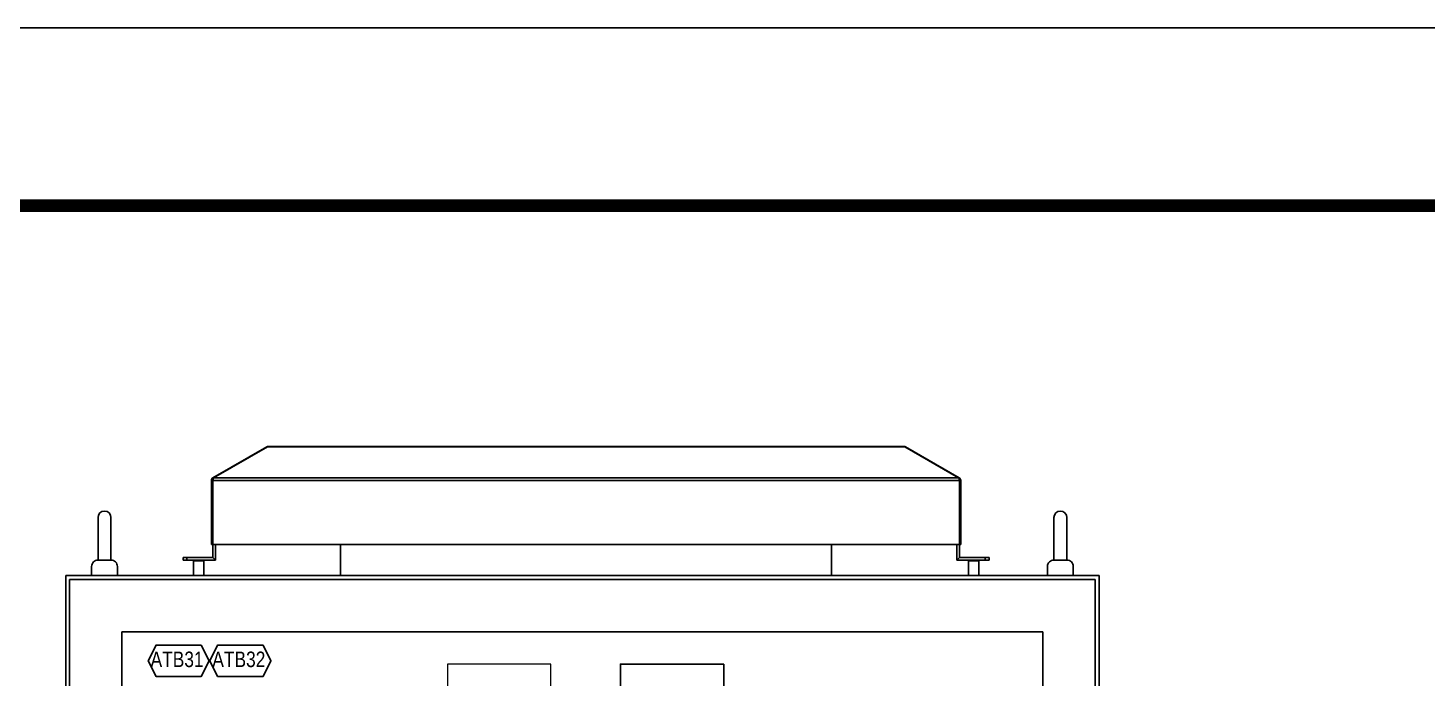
# Model space of a CAD drawing. Extents: x 81437 to 204847, y -54769 to -29444.
# Drawn here: x 88216 to 89299, y -43078 to -42575 of the extents above; entities that cross this region are included whole.
import ezdxf
from ezdxf.enums import TextEntityAlignment as Align

# ---------------------------------------------------------------- set-up
doc = ezdxf.new("R2010")
doc.units = 0
doc.header["$LTSCALE"] = 100
doc.header["$MEASUREMENT"] = 0
for name, color, linetype in [('EYEBOLT', 7, 'Continuous'), ('PANEL', 7, 'Continuous'), ('t', 1, 'Continuous')]:
    doc.layers.add(name, color=color, linetype=linetype)
doc.layers.add('细实线', color=7, linetype='Continuous', lineweight=20)
doc.styles.add('HZ', font='arial.ttf', dxfattribs={"width": 0.7})
doc.styles.get("Standard").update_dxf_attribs({"font": ''})
doc.styles.add('微软雅黑', font='')
doc.styles.get('Standard').set_extended_font_data('SimSun')
doc.styles.get('微软雅黑').set_extended_font_data('Microsoft YaHei')

# ---------------------------------------------------------------- blocks, each defined once
blk = doc.blocks.new('图框')
at = {"layer": 't', "color": 7, "const_width": 9.62}
blk.add_lwpolyline([(4109.5, -3210.4), (4109.5, -58.9), (-6.2, -58.9), (-6.2, -3210.4)], close=True, dxfattribs=at)
at = {"color": 7, "style": '微软雅黑', "flags": 8}
for tag, p, height in [('DWG.NAME:', (1375.5, -2969.2), 25), ('DWG.NO.:', (3122, -3089.3), 24), ('图纸编号', (3309.2, -3111.3), 24), ('FILENO.:', (3122.5, -3165), 24), ('文档号', (3311.6, -3183), 24)]:
    blk.add_attdef(tag, p, '', height=height, dxfattribs=at)
at = {"color": 7, "style": '微软雅黑', "width": 0.8, "flags": 8}
for tag, p, height in [('PROJECT_NAME', (3324.7, -2969.2), 25), ('PROJECTNAME:', (3119.3, -2971.7), 24)]:
    blk.add_attdef(tag, p, '', height=height, dxfattribs=at)
at = {"color": 7, "style": '微软雅黑', "flags": 8}
for tag, p in [('图纸名称:', (1371.6, -3024.8)), ('项目名称', (3272.9, -3045.6))]:
    blk.add_attdef(tag, text='', height=25, dxfattribs=at).set_placement(p, align=Align.BOTTOM_LEFT)
for tag, height, width, p in [('RENLIU', 24, 0.7, (692, -3009.2)), ('SHUFENWANG', 24, 0.7, (879.6, -3009.2)), ('FANGHOU', 24, 0.7, (1063.6, -3009.2)), ('DANDANLI', 24, 0.7, (1243.9, -3009.2)), ('#10STATIONONTROLCABINETCOVER', 30, 0.6, (1771.7, -3076)), ('HANGZHOUHOLLYSYSAUTOMATIONCO.,LTD.', 24, 0.7, (2763.9, -3104.6))]:
    blk.add_attdef(tag, text='', height=height, dxfattribs=dict(at, width=width)).set_placement(p, align=Align.MIDDLE)
for tag, height, p in [('设计时间', 23, (207.7, -3033.7)), ('刘仁', 23, (692, -3061.1)), ('王姝芬', 23, (879.6, -3061.1)), ('侯方', 23, (1063.6, -3061.1)), ('李丹丹', 23, (1243.9, -3061.1)), ('PAGEXOFX', 24, (3947.6, -3097.9)), ('REV.', 24, (53.2, -3121.9)), ('DATE', 24, (202.7, -3121.9)), ('DESCRIPTION', 24, (445.6, -3121.9)), ('PREPARED', 24, (692, -3121.9)), ('CHECKED', 24, (879.6, -3121.9)), ('SIGNED', 24, (1063.6, -3121.9)), ('APPROVED', 24, (1243.9, -3121.9)), ('图纸名称', 30, (1771.7, -3153.6)), ('第几页共几页', 24, (3947.6, -3172.9))]:
    blk.add_attdef(tag, text='', height=height, dxfattribs=at).set_placement(p, align=Align.MIDDLE)
at = {"color": 7, "flags": 8}
blk.add_attdef('A', text='', height=23, dxfattribs=at).set_placement((53.7, -3033.7), align=Align.MIDDLE)

msp = doc.modelspace()

# ---------------------------------------------------------------- linework, layer by layer
at = {"color": 7, "linetype": 'Continuous'}
for p, q in [((88401.7, -42899.1), (88893.9, -42899.1)), ((88400.6, -42899.4), (88358.9, -42923.4)), ((88401.1, -42899.4), (88359.4, -42923.4)), ((88400.6, -42899.4), (88400.7, -42899.6)), ((88401.1, -42899.4), (88894.5, -42899.4)), ((88894.5, -42899.4), (88936.2, -42923.4)), ((88895, -42899.4), (88894.9, -42899.6)), ((88895, -42899.4), (88936.7, -42923.4)), ((88357.8, -42975.1), (88357.8, -42925.3)), ((88357.8, -42925.3), (88358.8, -42925.3)), ((88358.8, -42975.1), (88358.8, -42925.3)), ((88358.8, -42925.3), (88936.8, -42925.3)), ((88358.9, -42923.4), (88359.2, -42923.9)), ((88359.4, -42923.4), (88936.2, -42923.4)), ((88936.7, -42923.4), (88936.4, -42923.9)), ((88936.8, -42975.1), (88936.8, -42925.3)), ((88937.8, -42925.3), (88936.8, -42925.3)), ((88937.8, -42975.1), (88937.8, -42925.3)), ((88357.8, -42975.1), (88358.8, -42975.1)), ((88358.8, -42985.1), (88358.8, -42975.1)), ((88358.8, -42975.1), (88936.8, -42975.1)), ((88360.8, -42987.1), (88360.8, -42975.1)), ((88457.8, -42999.1), (88457.8, -42975.1)), ((88837.8, -42999.1), (88837.8, -42975.1)), ((88934.8, -42987.1), (88934.8, -42975.1)), ((88936.8, -42985.1), (88936.8, -42975.1)), ((88937.8, -42975.1), (88936.8, -42975.1)), ((88335.8, -42985.1), (88335.8, -42987.1)), ((88335.8, -42985.1), (88358.8, -42985.1)), ((88338.8, -42985.1), (88338.8, -42987.1)), ((88360.8, -42987.1), (88358.8, -42985.1)), ((88934.8, -42987.1), (88936.8, -42985.1)), ((88936.8, -42985.1), (88959.8, -42985.1)), ((88956.8, -42985.1), (88956.8, -42987.1)), ((88959.8, -42985.1), (88959.8, -42987.1)), ((88335.8, -42987.1), (88360.8, -42987.1)), ((88344.3, -42987.1), (88343.8, -42987.6)), ((88343.8, -42999.1), (88343.8, -42987.6)), ((88343.8, -42987.6), (88351.8, -42987.6)), ((88351.3, -42987.1), (88351.8, -42987.6)), ((88351.8, -42999.1), (88351.8, -42987.6)), ((88959.8, -42987.1), (88934.8, -42987.1)), ((88944.3, -42987.1), (88943.8, -42987.6)), ((88943.8, -42999.1), (88943.8, -42987.6)), ((88943.8, -42987.6), (88951.8, -42987.6)), ((88951.3, -42987.1), (88951.8, -42987.6)), ((88951.8, -42999.1), (88951.8, -42987.6))]:
    msp.add_line(p, q, dxfattribs=at)
at = {"color": 1}
msp.add_lwpolyline([(86392.3, -42575), (90720.6, -42575), (90720.6, -46005.3), (86392.3, -46005.3)], close=True, dxfattribs=at)
at = {"color": 3}
for points in [[(88349.9, -43052.9), (88314.9, -43052.9), (88308.8, -43065), (88314.9, -43077.1), (88349.9, -43077.1), (88356, -43065), (88349.9, -43052.9)], [(88397.7, -43052.9), (88362.6, -43052.9), (88356.6, -43065), (88362.6, -43077.1), (88397.7, -43077.1), (88403.8, -43065), (88397.7, -43052.9)]]:
    msp.add_lwpolyline(points, dxfattribs=at)
at = {"color": 7}
msp.add_lwpolyline([(88754.4, -43067.6), (88674.4, -43067.6), (88674.4, -44867.6), (88754.4, -44867.6)], close=True, dxfattribs=at)
at = {"color": 7, "linetype": 'Continuous'}
for centre, radius, start, end in [((88401.7, -42901.3), 2.2, 90, 120), ((88893.9, -42901.3), 2.2, 60, 90), ((88360, -42925.3), 2.2, 120, 180), ((88386.1, -42932.1), 28.1, 164.5161, 164.989), ((88909.5, -42932.1), 28.1, 15.011, 15.4839), ((88935.6, -42925.3), 2.2, 0, 60)]:
    msp.add_arc(centre, radius, start, end, dxfattribs=at)
for points, start_tangent, end_tangent in [([(88401.1, -42899.4), (88401.3, -42899.2)], (0.721412, 0.692506), (0.835895, 0.548889)), ([(88401.3, -42899.2), (88401.5, -42899.1)], (0.835895, 0.548889), (0.949224, 0.3146)), ([(88401.5, -42899.1), (88401.7, -42899.1)], (0.949224, 0.3146), (1, 0)), ([(88894.1, -42899.1), (88893.9, -42899.1)], (-0.949224, 0.3146), (-1, 0)), ([(88894.3, -42899.2), (88894.1, -42899.1)], (-0.835895, 0.548889), (-0.949224, 0.3146)), ([(88894.5, -42899.4), (88894.3, -42899.2)], (-0.721412, 0.692506), (-0.835895, 0.548889)), ([(88359, -42924.8), (88358.8, -42925.3)], (-0.259249, -0.96581), (-0.252028, -0.96772)), ([(88359.2, -42923.9), (88359, -42924.6)], (-0.319262, -0.947666), (-0.267211, -0.963638)), ([(88359.4, -42923.4), (88359.2, -42923.9)], (-0.461961, -0.8869), (-0.319262, -0.947666)), ([(88936.2, -42923.4), (88936.4, -42923.9)], (0.461961, -0.8869), (0.319262, -0.947666)), ([(88936.4, -42923.9), (88936.6, -42924.6)], (0.319262, -0.947666), (0.267211, -0.963638)), ([(88936.7, -42924.8), (88936.8, -42925.3)], (0.259249, -0.96581), (0.252028, -0.96772))]:
    msp.add_spline(points, degree=3, dxfattribs=dict(at, start_tangent=start_tangent, end_tangent=end_tangent))
at = {"layer": 'EYEBOLT'}
for p, q in [((88275, -42949.1), (88275, -42949.1)), ((89015, -42949.1), (89015, -42949.1)), ((88270, -42987), (88270, -42954.1)), ((88280, -42987), (88280, -42954.1)), ((89010, -42987), (89010, -42954.1)), ((89020, -42987), (89020, -42954.1))]:
    msp.add_line(p, q, dxfattribs=at)
at = {"layer": 'EYEBOLT', "color": 7}
for points in [[(88285, -42999.1), (88285, -42992, 0.414214), (88280, -42987), (88270, -42987, 0.414214), (88265, -42992), (88265, -42999.1)], [(89005, -42999.1), (89005, -42992, -0.414214), (89010, -42987), (89020, -42987, -0.414214), (89025, -42992), (89025, -42999.1)]]:
    msp.add_lwpolyline(points, format="xyb", dxfattribs=at)
at = {"layer": 'EYEBOLT'}
for centre, start, end in [((88275, -42954.1), 90, 180), ((88275, -42954.1), 0, 90), ((89015, -42954.1), 90, 180), ((89015, -42954.1), 0, 90)]:
    msp.add_arc(centre, 5, start, end, dxfattribs=at)
at = {"layer": 'PANEL', "color": 7}
for p, q in [((88245, -42999.1), (89045, -42999.1)), ((88245, -44999.1), (88245, -42999.1)), ((88248, -44996.1), (88248, -43002.1)), ((88248, -43002.1), (89042, -43002.1)), ((89042, -43002.1), (89042, -44996.1)), ((89045, -42999.1), (89045, -44999.1)), ((88288.5, -43042.6), (89001.5, -43042.6)), ((88288.5, -43820.1), (88288.5, -43042.6)), ((88288.5, -43042.6), (88288.5, -43429.1)), ((89001.5, -43042.6), (89001.5, -43429.1)), ((89001.5, -43820.1), (89001.5, -43042.6))]:
    msp.add_line(p, q, dxfattribs=at)
at = {"layer": '细实线'}
msp.add_lwpolyline([(88620.4, -43067.6), (88540.4, -43067.6), (88540.4, -44867.6), (88620.4, -44867.6)], close=True, dxfattribs=at)

# ---------------------------------------------------------------- block references
at = {"color": 1}
msp.add_blockref('图框', (86485.2, -42653.7), dxfattribs=at)

# ---------------------------------------------------------------- texts
at = {"style": 'HZ', "width": 0.8}
for s, p in [('ATB31', (88310.7, -43069.9)), ('ATB32', (88358.5, -43069.9))]:
    msp.add_text(s, height=12, dxfattribs=at).set_placement(p)

doc.saveas('drawing.dxf')
